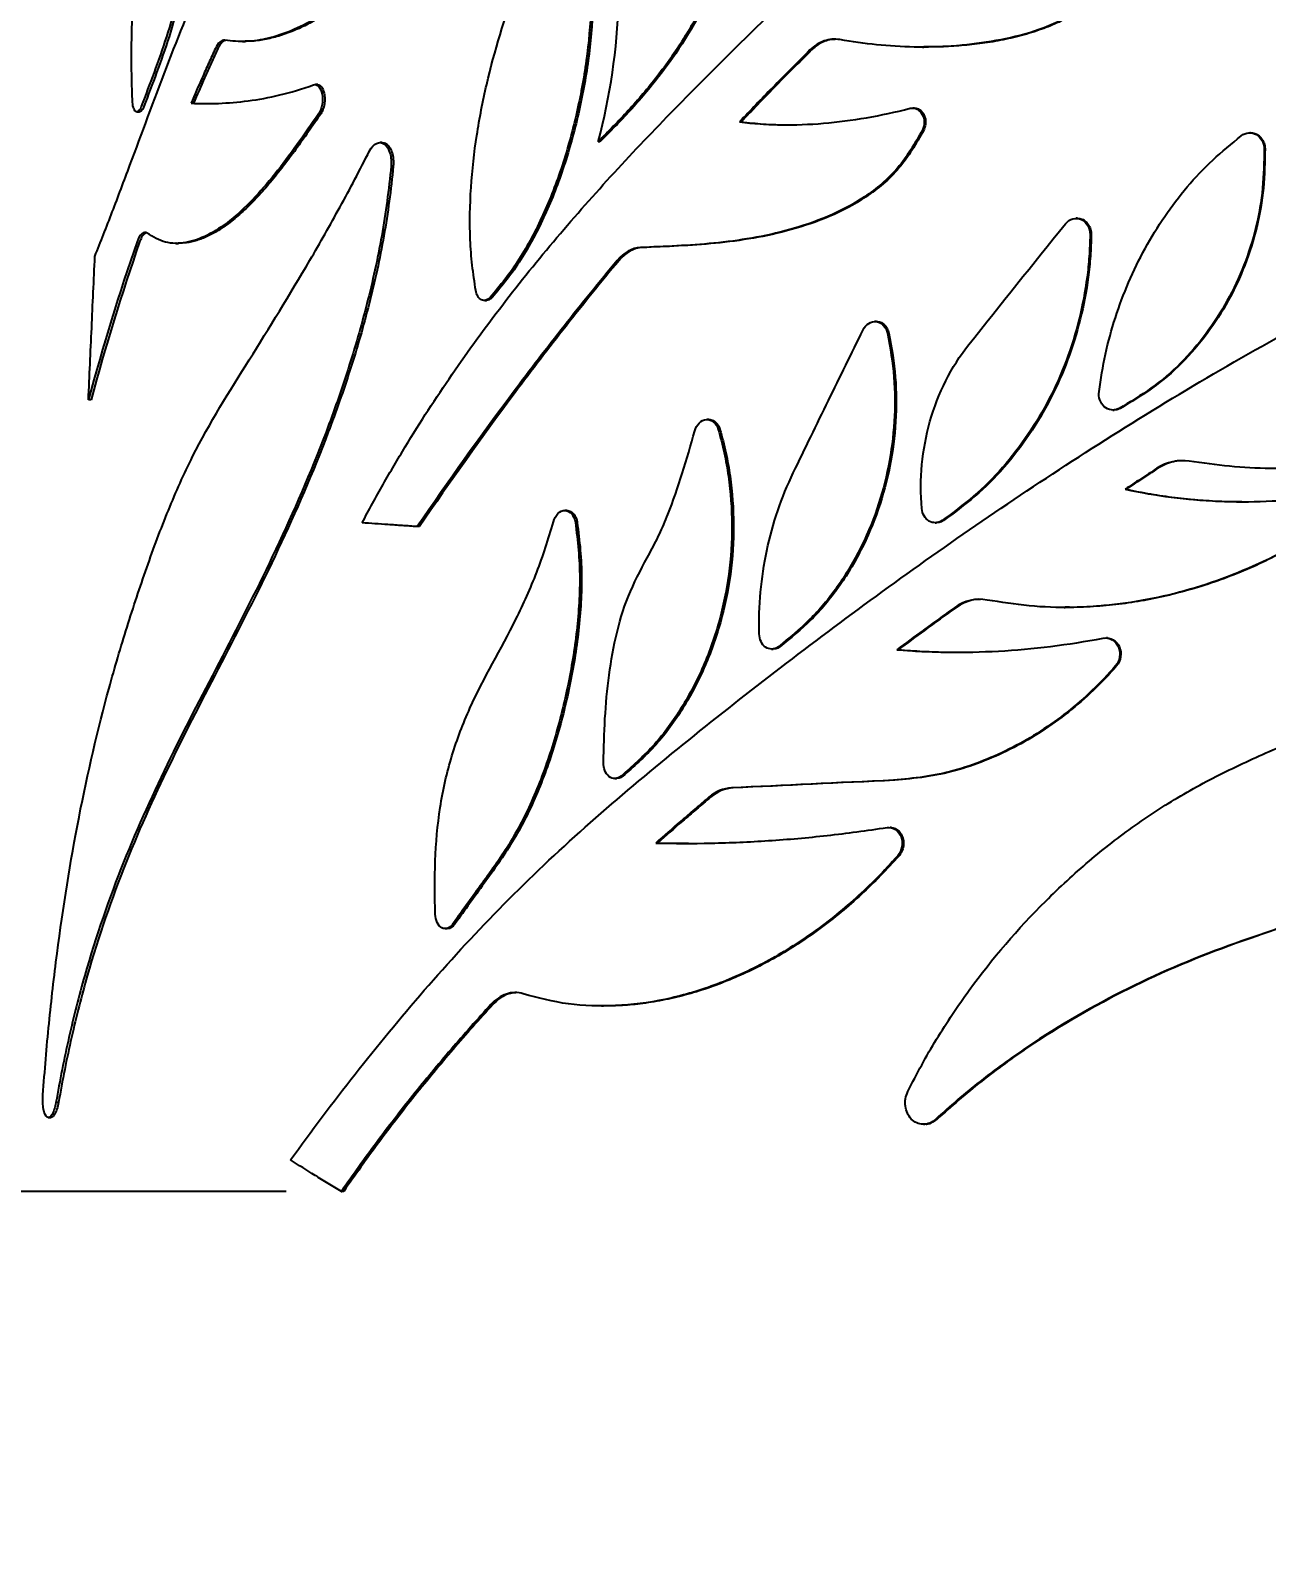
# Model space of a CAD drawing. Header units: millimetres. Extents: x 10 to 459, y 8 to 584.
# Drawn here: x 56.84 to 79.21, y 333.46 to 360.91 of the extents above; entities that cross this region are included whole.
import ezdxf

# ---------------------------------------------------------------- set-up
doc = ezdxf.new("R2010")
doc.units = ezdxf.units.MM
doc.header["$PDSIZE"] = -1
doc.layers.add('DIMENSIONS', color=2, linetype='Continuous')
doc.layers.add('OUTLINE', color=7, linetype='Continuous', lineweight=25)
doc.styles.add('SLDTEXTSTYLE0', font='TXT', dxfattribs={"width": 0.75})
doc.dimstyles.new('SLDDIMSTYLE5', dxfattribs={"dimtxt": 3.5, "dimasz": 2, "dimexe": 0, "dimexo": 0.0625, "dimgap": 0.875, "dimtad": 1, "dimrnd": 1e-09, "dimzin": 12, "dimdsep": 46, "dimtxsty": 'SLDTEXTSTYLE0', "dimsah": 1, "dimcen": 0.09, "dimadec": 0, "dimazin": 3, "dimtfac": 1, "dimtofl": 0, "dimtmove": 0, "dimatfit": 3, "dimfxl": 0, "dimfrac": 2, "dimtolj": 1, "dimtzin": 12, "dimarcsym": 0})

# ---------------------------------------------------------------- blocks, each defined once
blk = doc.blocks.new('_D_31')
at = {"layer": 'DIMENSIONS'}
for p, q in [((61.469, 339.905), (30.879, 339.905)), ((32.879, 339.905), (32.879, 311.805)), ((74.53, 311.805), (30.879, 311.805))]:
    blk.add_line(p, q, dxfattribs=at)
for points in [[(32.879, 339.905), (32.379, 337.905), (33.379, 337.905)], [(32.879, 311.805), (33.379, 313.805), (32.379, 313.805)]]:
    blk.add_solid(points, dxfattribs=at)
at = {"layer": 'DIMENSIONS', "insert": (28.367, 321.329), "char_height": 3.5, "attachment_point": 1, "rotation": 90, "style": 'SLDTEXTSTYLE0'}
blk.add_mtext('28,1', dxfattribs=at)

msp = doc.modelspace()

# ---------------------------------------------------------------- linework, layer by layer
msp.add_point((62.469, 339.905))
at = {"layer": 'OUTLINE'}
for p, q in [((60.68, 360.707), (60.727, 360.707)), ((72.98, 360.605), (73.006, 360.605)), ((62.039, 359.927), (61.997, 359.927)), ((59.791, 359.589), (59.746, 359.589)), ((59.791, 359.589), (60.052, 359.587)), ((58.765, 359.434), (58.812, 359.434)), ((62.099, 359.406), (62.057, 359.406)), ((72.834, 359.503), (72.808, 359.503)), ((69.701, 359.253), (69.672, 359.253)), ((73.006, 359.103), (72.981, 359.103)), ((78.919, 359.056), (78.903, 359.056)), ((63.203, 358.878), (63.162, 358.878)), ((67.146, 358.894), (67.113, 358.894)), ((79.18, 358.771), (79.165, 358.771)), ((63.406, 358.452), (63.367, 358.452)), ((75.785, 357.508), (75.764, 357.508)), ((76.035, 357.212), (76.015, 357.212)), ((59.475, 357.057), (59.469, 357.058)), ((59.469, 357.055), (59.517, 357.055)), ((65.054, 356.022), (65.091, 356.022)), ((65.194, 356.075), (65.158, 356.075)), ((72.149, 355.642), (72.122, 355.642)), ((72.374, 355.43), (72.348, 355.43)), ((57.937, 354.223), (57.889, 354.223)), ((69.115, 353.869), (69.084, 353.869)), ((76.427, 354.04), (76.447, 354.04)), ((76.559, 354.068), (76.54, 354.068)), ((69.315, 353.69), (69.285, 353.69)), ((76.667, 352.607), (76.648, 352.607)), ((66.543, 352.223), (66.509, 352.223)), ((63.878, 351.931), (63.84, 351.931)), ((66.734, 352.007), (66.7, 352.007)), ((73.211, 352), (73.236, 352)), ((73.359, 352.039), (73.335, 352.039)), ((75.545, 350.468), (75.565, 350.468)), ((70.252, 349.715), (70.281, 349.715)), ((70.402, 349.756), (70.374, 349.756)), ((72.543, 349.704), (72.518, 349.704)), ((76.331, 349.916), (76.312, 349.916)), ((67.413, 347.374), (67.446, 347.374)), ((67.56, 347.416), (67.528, 347.416)), ((72.481, 347.342), (72.456, 347.342)), ((72.42, 346.488), (72.394, 346.488)), ((68.189, 346.207), (68.157, 346.207)), ((68.189, 346.207), (68.746, 346.203)), ((72.557, 345.975), (72.533, 345.975)), ((64.344, 344.658), (64.382, 344.658)), ((67.175, 343.259), (67.211, 343.259)), ((57.348, 341.511), (57.301, 341.511)), ((57.163, 341.242), (57.212, 341.242)), ((72.997, 341.118), (73.021, 341.118)), ((62.509, 339.905), (62.469, 339.905))]:
    msp.add_line(p, q, dxfattribs=at)
for points, knots in [([(58.006, 356.82), (58.11, 357.082), (58.216, 357.347), (58.427, 357.899), (58.533, 358.182), (58.856, 359.044), (59.074, 359.638), (59.53, 360.825), (59.767, 361.419), (60.278, 362.573), (60.551, 363.132), (61.129, 364.229), (61.433, 364.767), (62.065, 365.841), (62.392, 366.378), (63.4, 368), (64.108, 369.094), (64.869, 370.173)], [0, 0, 0, 0, 0.0625, 0.0625, 0.125, 0.125, 0.25, 0.25, 0.375, 0.375, 0.5, 0.5, 0.625, 0.625, 0.75, 0.75, 1, 1, 1, 1]), ([(62.841, 351.999), (62.966, 352.232), (63.093, 352.466), (63.353, 352.925), (63.486, 353.151), (63.893, 353.822), (64.176, 354.259), (65.058, 355.542), (65.691, 356.362), (67.039, 357.954), (67.755, 358.726), (68.868, 359.865), (69.246, 360.243), (70.013, 360.999), (70.401, 361.377), (71.584, 362.512), (72.396, 363.269), (74.072, 364.741), (74.936, 365.458), (77.602, 367.56), (79.478, 368.899), (81.465, 370.173)], [0, 0, 0, 0, 0.03125, 0.03125, 0.0625, 0.0625, 0.125, 0.125, 0.25, 0.25, 0.375, 0.375, 0.4375, 0.4375, 0.5, 0.5, 0.625, 0.625, 0.75, 0.75, 1, 1, 1, 1]), ([(58.684, 359.643), (58.677, 359.889), (58.67, 360.136), (58.668, 360.633), (58.673, 360.882), (58.691, 361.385), (58.705, 361.637), (58.747, 362.146), (58.774, 362.403), (58.873, 363.151), (58.962, 363.628), (59.117, 364.326), (59.172, 364.555), (59.289, 365.006), (59.351, 365.226), (59.414, 365.447)], [0, 0, 0, 0, 0.125, 0.125, 0.25, 0.25, 0.375, 0.375, 0.5, 0.5, 0.75, 0.75, 0.875, 0.875, 1, 1, 1, 1]), ([(59.709, 365.4), (59.734, 365.15), (59.758, 364.901), (59.777, 364.385), (59.774, 364.12), (59.758, 363.584), (59.743, 363.317), (59.701, 362.785), (59.675, 362.52), (59.62, 362.124), (59.598, 361.992), (59.551, 361.736), (59.525, 361.612), (59.439, 361.247), (59.373, 361.016), (59.23, 360.57), (59.153, 360.356), (59, 359.939), (58.922, 359.735), (58.846, 359.531)], [0, 0, 0, 0, 0.125, 0.125, 0.25, 0.25, 0.375, 0.375, 0.5, 0.5, 0.5625, 0.5625, 0.625, 0.625, 0.75, 0.75, 0.875, 0.875, 1, 1, 1, 1]), ([(59.755, 365.4), (59.779, 365.15), (59.804, 364.901), (59.823, 364.385), (59.82, 364.12), (59.803, 363.584), (59.789, 363.317), (59.747, 362.785), (59.72, 362.52), (59.665, 362.125), (59.644, 361.993), (59.597, 361.737), (59.571, 361.612), (59.485, 361.247), (59.419, 361.016), (59.276, 360.571), (59.2, 360.356), (59.046, 359.939), (58.969, 359.735), (58.893, 359.531)], [0, 0, 0, 0, 0.125, 0.125, 0.25, 0.25, 0.375, 0.375, 0.5, 0.5, 0.5625, 0.5625, 0.625, 0.625, 0.75, 0.75, 0.875, 0.875, 1, 1, 1, 1]), ([(69.607, 364.945), (69.661, 364.355), (69.712, 363.764), (69.585, 362.863), (69.513, 362.576), (69.318, 362.023), (69.198, 361.754), (68.943, 361.236), (68.805, 360.989), (68.507, 360.515), (68.348, 360.291), (68.013, 359.861), (67.837, 359.654), (67.479, 359.263), (67.295, 359.079), (67.113, 358.894)], [0, 0, 0, 0, 0.25, 0.25, 0.375, 0.375, 0.5, 0.5, 0.625, 0.625, 0.75, 0.75, 0.875, 0.875, 1, 1, 1, 1]), ([(69.638, 364.945), (69.691, 364.355), (69.742, 363.764), (69.616, 362.864), (69.543, 362.577), (69.349, 362.024), (69.23, 361.755), (68.847, 360.978), (68.548, 360.507), (68.046, 359.861), (67.871, 359.655), (67.513, 359.263), (67.329, 359.079), (67.146, 358.894)], [0, 0, 0, 0, 0.25, 0.25, 0.375, 0.375, 0.5, 0.5, 0.75, 0.75, 0.875, 0.875, 1, 1, 1, 1]), ([(64.897, 356.2), (64.875, 356.353), (64.852, 356.505), (64.817, 356.812), (64.804, 356.966), (64.785, 357.433), (64.792, 357.747), (64.833, 358.382), (64.87, 358.698), (64.966, 359.32), (65.026, 359.626), (65.236, 360.536), (65.421, 361.132), (65.747, 361.983), (65.863, 362.261), (66.113, 362.804), (66.248, 363.068), (66.385, 363.332)], [0, 0, 0, 0, 0.0625, 0.0625, 0.125, 0.125, 0.25, 0.25, 0.375, 0.375, 0.5, 0.5, 0.75, 0.75, 0.875, 0.875, 1, 1, 1, 1]), ([(66.796, 363.264), (66.829, 363.109), (66.863, 362.953), (66.92, 362.64), (66.942, 362.482), (66.986, 362.001), (66.994, 361.675), (66.972, 361.012), (66.942, 360.684), (66.852, 360.036), (66.793, 359.716), (66.647, 359.08), (66.56, 358.764), (66.359, 358.152), (66.244, 357.857), (65.985, 357.29), (65.839, 357.014), (65.599, 356.636), (65.515, 356.517), (65.339, 356.291), (65.248, 356.183), (65.158, 356.075)], [0, 0, 0, 0, 0.0625, 0.0625, 0.125, 0.125, 0.25, 0.25, 0.375, 0.375, 0.5, 0.5, 0.625, 0.625, 0.75, 0.75, 0.875, 0.875, 0.9375, 0.9375, 1, 1, 1, 1]), ([(66.83, 363.264), (66.864, 363.109), (66.898, 362.953), (66.954, 362.64), (66.976, 362.482), (67.021, 362.001), (67.028, 361.675), (67.006, 361.013), (66.976, 360.685), (66.887, 360.037), (66.828, 359.716), (66.682, 359.081), (66.595, 358.765), (66.394, 358.153), (66.28, 357.858), (66.021, 357.29), (65.875, 357.015), (65.636, 356.637), (65.551, 356.518), (65.376, 356.291), (65.285, 356.183), (65.194, 356.075)], [0, 0, 0, 0, 0.0625, 0.0625, 0.125, 0.125, 0.25, 0.25, 0.375, 0.375, 0.5, 0.5, 0.625, 0.625, 0.75, 0.75, 0.875, 0.875, 0.9375, 0.9375, 1, 1, 1, 1]), ([(63.611, 362.986), (63.498, 362.771), (63.386, 362.556), (63.138, 362.175), (63.004, 362.006), (62.727, 361.696), (62.582, 361.557), (62.293, 361.317), (62.148, 361.215), (61.856, 361.039), (61.71, 360.964), (61.424, 360.845), (61.284, 360.8), (61.01, 360.734), (60.875, 360.714), (60.612, 360.703), (60.483, 360.716), (60.358, 360.73)], [0, 0, 0, 0, 0.125, 0.125, 0.25, 0.25, 0.375, 0.375, 0.5, 0.5, 0.625, 0.625, 0.75, 0.75, 0.875, 0.875, 1, 1, 1, 1]), ([(63.651, 362.986), (63.599, 362.889), (63.494, 362.694), (63.326, 362.419), (63.151, 362.159), (62.968, 361.921), (62.766, 361.696), (62.546, 361.489), (62.31, 361.3), (62.073, 361.14), (61.824, 360.999), (61.566, 360.882), (61.299, 360.79), (61.039, 360.734), (60.848, 360.708), (60.747, 360.711), (60.727, 360.712)], [0, 0, 0, 0, 0.064246, 0.128759, 0.193256, 0.257564, 0.321639, 0.397542, 0.47366, 0.549844, 0.625835, 0.713647, 0.801749, 0.889966, 0.9781, 1, 1, 1, 1]), ([(76.699, 362.191), (76.55, 361.977), (76.402, 361.763), (76.128, 361.495), (76.028, 361.414), (75.82, 361.268), (75.713, 361.204), (75.385, 361.028), (75.154, 360.937), (74.689, 360.796), (74.456, 360.746), (73.757, 360.629), (73.29, 360.598), (72.602, 360.611), (72.376, 360.624), (71.928, 360.671), (71.707, 360.705), (71.487, 360.74)], [0, 0, 0, 0, 0.125, 0.125, 0.1875, 0.1875, 0.25, 0.25, 0.375, 0.375, 0.5, 0.5, 0.75, 0.75, 0.875, 0.875, 1, 1, 1, 1]), ([(76.718, 362.191), (76.666, 362.117), (76.563, 361.97), (76.398, 361.759), (76.218, 361.562), (75.996, 361.369), (75.726, 361.194), (75.416, 361.036), (75.08, 360.905), (74.723, 360.799), (74.347, 360.716), (73.97, 360.659), (73.595, 360.624), (73.273, 360.605), (73.078, 360.608), (73.006, 360.609)], [0, 0, 0, 0, 0.059668, 0.119529, 0.179105, 0.238381, 0.319202, 0.400336, 0.481329, 0.573965, 0.666829, 0.759903, 0.853014, 0.945858, 1, 1, 1, 1]), ([(60.358, 360.73), (60.328, 360.734), (60.296, 360.723), (60.238, 360.672), (60.211, 360.632), (60.188, 360.583)], [0, 0, 0, 0, 0.5, 0.5, 1, 1, 1, 1]), ([(60.374, 360.726), (60.368, 360.726), (60.34, 360.725), (60.3, 360.69), (60.26, 360.637), (60.242, 360.601), (60.233, 360.583)], [0, 0, 0, 0, 0.122532, 0.54638, 0.769994, 1, 1, 1, 1]), ([(71.487, 360.74), (71.392, 360.757), (71.294, 360.748), (71.109, 360.684), (71.021, 360.628), (70.945, 360.553)], [0, 0, 0, 0, 0.5, 0.5, 1, 1, 1, 1]), ([(71.399, 360.744), (71.384, 360.745), (71.332, 360.748), (71.242, 360.723), (71.141, 360.681), (71.05, 360.623), (70.999, 360.577), (70.974, 360.553)], [0, 0, 0, 0, 0.099458, 0.341097, 0.589715, 0.793001, 1, 1, 1, 1]), ([(60.188, 360.583), (60.147, 360.494), (60.107, 360.406), (60.067, 360.317), (60.027, 360.229), (59.987, 360.14), (59.948, 360.051), (59.879, 359.897), (59.812, 359.743), (59.746, 359.589)], [0, 0, 0, 0, 0.000354544, 0.000354544, 0.000354544, 0.000709089, 0.000709089, 0.000709089, 0.001322163, 0.001322163, 0.001322163, 0.001322163]), ([(60.233, 360.583), (60.192, 360.494), (60.152, 360.406), (60.112, 360.317), (60.072, 360.228), (60.032, 360.14), (59.992, 360.051), (59.924, 359.897), (59.857, 359.743), (59.791, 359.589)], [0, 0, 0, 0, 0.000354544, 0.000354544, 0.000354544, 0.000709089, 0.000709089, 0.000709089, 0.001321281, 0.001321281, 0.001321281, 0.001321281]), ([(70.945, 360.553), (70.831, 360.44), (70.717, 360.327), (70.603, 360.213), (70.49, 360.099), (70.377, 359.985), (70.265, 359.87), (70.065, 359.666), (69.867, 359.46), (69.672, 359.253)], [0, 0, 0, 0, 0.000525256, 0.000525256, 0.000525256, 0.001050513, 0.001050513, 0.001050513, 0.001987906, 0.001987906, 0.001987906, 0.001987906]), ([(70.974, 360.553), (70.859, 360.44), (70.745, 360.327), (70.631, 360.213), (70.518, 360.099), (70.405, 359.984), (70.293, 359.87), (70.094, 359.665), (69.896, 359.46), (69.701, 359.253)], [0, 0, 0, 0, 0.000525256, 0.000525256, 0.000525256, 0.001050513, 0.001050513, 0.001050513, 0.001986157, 0.001986157, 0.001986157, 0.001986157]), ([(59.746, 359.589), (60.067, 359.576), (60.412, 359.584), (61.152, 359.683), (61.546, 359.773), (61.959, 359.922)], [0, 0, 0, 0, 0.5, 0.5, 1, 1, 1, 1]), ([(61.959, 359.922), (61.994, 359.934), (62.029, 359.923), (62.086, 359.861), (62.107, 359.81), (62.128, 359.694), (62.128, 359.629), (62.106, 359.505), (62.085, 359.449), (62.057, 359.406)], [0, 0, 0, 0, 0.25, 0.25, 0.5, 0.5, 0.75, 0.75, 1, 1, 1, 1]), ([(62.038, 359.924), (62.042, 359.925), (62.062, 359.927), (62.095, 359.901), (62.133, 359.849), (62.159, 359.771), (62.17, 359.675), (62.163, 359.571), (62.138, 359.475), (62.111, 359.428), (62.099, 359.406)], [0, 0, 0, 0, 0.0279059, 0.1567091, 0.2844447, 0.4215156, 0.5649981, 0.7174407, 0.8719407, 1, 1, 1, 1]), ([(58.846, 359.531), (58.832, 359.493), (58.815, 359.464), (58.779, 359.432), (58.76, 359.429), (58.727, 359.453), (58.713, 359.479), (58.692, 359.55), (58.686, 359.595), (58.684, 359.643)], [0, 0, 0, 0, 0.25, 0.25, 0.5, 0.5, 0.75, 0.75, 1, 1, 1, 1]), ([(61.546, 340.474), (62.298, 341.513), (63.1, 342.545), (64.401, 344.041), (64.851, 344.532), (65.789, 345.49), (66.279, 345.956), (67.29, 346.861), (67.812, 347.303), (68.883, 348.18), (69.431, 348.616), (70.551, 349.487), (71.124, 349.922), (72.291, 350.784), (72.885, 351.211), (74.701, 352.479), (75.958, 353.308), (77.915, 354.503), (78.578, 354.892), (79.931, 355.645), (80.621, 356.008), (81.681, 356.508), (82.038, 356.667), (82.763, 356.968), (83.131, 357.11), (83.865, 357.399), (84.233, 357.547), (84.774, 357.79), (84.952, 357.877), (85.297, 358.07), (85.464, 358.177), (85.788, 358.413), (85.942, 358.542), (86.242, 358.808), (86.387, 358.946), (86.687, 359.213), (86.841, 359.338), (87.183, 359.542), (87.373, 359.622), (87.762, 359.727), (87.963, 359.754), (88.37, 359.754), (88.57, 359.724), (88.965, 359.641), (89.162, 359.593), (89.561, 359.531), (89.761, 359.511), (89.962, 359.491)], [0, 0, 0, 0, 0.125, 0.125, 0.1875, 0.1875, 0.25, 0.25, 0.3125, 0.3125, 0.375, 0.375, 0.4375, 0.4375, 0.5, 0.5, 0.625, 0.625, 0.6875, 0.6875, 0.75, 0.75, 0.78125, 0.78125, 0.8125, 0.8125, 0.84375, 0.84375, 0.859375, 0.859375, 0.875, 0.875, 0.890625, 0.890625, 0.90625, 0.90625, 0.921875, 0.921875, 0.9375, 0.9375, 0.953125, 0.953125, 0.96875, 0.96875, 0.984375, 0.984375, 1, 1, 1, 1]), ([(58.893, 359.531), (58.883, 359.509), (58.864, 359.466), (58.835, 359.435), (58.818, 359.437), (58.812, 359.438)], [0, 0, 0, 0, 0.401005, 0.802772, 1, 1, 1, 1]), ([(62.057, 359.406), (61.924, 359.213), (61.793, 359.021), (61.529, 358.653), (61.396, 358.476), (61.127, 358.142), (60.992, 357.984), (60.721, 357.701), (60.586, 357.575), (60.314, 357.361), (60.177, 357.271), (59.909, 357.138), (59.779, 357.094), (59.525, 357.049), (59.4, 357.048), (59.167, 357.107), (59.058, 357.172), (58.952, 357.238)], [0, 0, 0, 0, 0.125, 0.125, 0.25, 0.25, 0.375, 0.375, 0.5, 0.5, 0.625, 0.625, 0.75, 0.75, 0.875, 0.875, 1, 1, 1, 1]), ([(62.099, 359.406), (62.023, 359.296), (61.871, 359.076), (61.644, 358.756), (61.416, 358.449), (61.185, 358.159), (60.951, 357.893), (60.714, 357.654), (60.476, 357.449), (60.252, 357.291), (60.043, 357.178), (59.85, 357.104), (59.673, 357.061), (59.565, 357.059), (59.517, 357.058)], [0, 0, 0, 0, 0.088678, 0.17741, 0.266075, 0.35466, 0.444241, 0.534067, 0.623787, 0.713226, 0.78868, 0.864363, 0.940026, 1, 1, 1, 1]), ([(69.672, 359.253), (70.163, 359.19), (70.672, 359.184), (71.706, 359.271), (72.229, 359.363), (72.756, 359.498)], [0, 0, 0, 0, 0.5, 0.5, 1, 1, 1, 1]), ([(72.756, 359.498), (72.799, 359.509), (72.844, 359.504), (72.922, 359.464), (72.956, 359.43), (73.023, 359.306), (73.024, 359.193), (72.981, 359.103)], [0, 0, 0, 0, 0.25, 0.25, 0.5, 0.5, 1, 1, 1, 1]), ([(72.834, 359.501), (72.84, 359.501), (72.87, 359.504), (72.921, 359.481), (72.978, 359.433), (73.02, 359.363), (73.04, 359.276), (73.037, 359.185), (73.016, 359.13), (73.006, 359.103)], [0, 0, 0, 0, 0.039429, 0.191159, 0.34344, 0.50106, 0.667865, 0.84342, 1, 1, 1, 1]), ([(72.981, 359.103), (72.843, 358.863), (72.704, 358.623), (72.443, 358.315), (72.347, 358.221), (72.145, 358.048), (72.041, 357.97), (71.721, 357.755), (71.495, 357.638), (71.038, 357.445), (70.809, 357.368), (70.12, 357.176), (69.66, 357.103), (68.755, 357.014), (68.312, 356.997), (67.878, 356.979)], [0, 0, 0, 0, 0.125, 0.125, 0.1875, 0.1875, 0.25, 0.25, 0.375, 0.375, 0.5, 0.5, 0.75, 0.75, 1, 1, 1, 1]), ([(73.006, 359.103), (72.868, 358.863), (72.73, 358.623), (72.469, 358.316), (72.373, 358.221), (72.172, 358.048), (72.068, 357.971), (71.748, 357.756), (71.523, 357.638), (71.067, 357.445), (70.837, 357.368), (70.15, 357.176), (69.69, 357.103), (68.786, 357.014), (68.344, 356.997), (67.911, 356.979)], [0, 0, 0, 0, 0.125, 0.125, 0.1875, 0.1875, 0.25, 0.25, 0.375, 0.375, 0.5, 0.5, 0.75, 0.75, 1, 1, 1, 1]), ([(69.701, 359.253), (69.835, 359.239), (70.101, 359.21), (70.39, 359.197), (70.546, 359.2), (70.564, 359.201)], [0, 0, 0, 0, 0.469201, 0.939647, 1, 1, 1, 1]), ([(78.749, 359.003), (78.79, 359.033), (78.837, 359.052), (78.933, 359.059), (78.983, 359.047), (79.109, 358.973), (79.161, 358.874), (79.165, 358.771)], [0, 0, 0, 0, 0.25, 0.25, 0.5, 0.5, 1, 1, 1, 1]), ([(78.919, 359.054), (78.924, 359.054), (78.957, 359.059), (79.018, 359.038), (79.091, 358.991), (79.147, 358.917), (79.175, 358.84), (79.179, 358.789), (79.18, 358.771)], [0, 0, 0, 0, 0.034628, 0.238646, 0.441229, 0.65262, 0.87701, 1, 1, 1, 1]), ([(62.976, 358.729), (63.009, 358.795), (63.054, 358.842), (63.151, 358.887), (63.202, 358.882), (63.29, 358.816), (63.325, 358.758), (63.367, 358.616), (63.374, 358.534), (63.367, 358.452)], [0, 0, 0, 0, 0.25, 0.25, 0.5, 0.5, 0.75, 0.75, 1, 1, 1, 1]), ([(63.203, 358.874), (63.21, 358.875), (63.242, 358.881), (63.295, 358.847), (63.353, 358.779), (63.393, 358.676), (63.412, 358.561), (63.408, 358.484), (63.406, 358.452)], [0, 0, 0, 0, 0.058233, 0.250693, 0.435073, 0.634548, 0.846381, 1, 1, 1, 1]), ([(76.176, 354.374), (76.21, 354.602), (76.245, 354.829), (76.342, 355.275), (76.402, 355.494), (76.542, 355.925), (76.622, 356.138), (76.801, 356.556), (76.901, 356.764), (77.23, 357.363), (77.483, 357.735), (77.915, 358.246), (78.07, 358.408), (78.401, 358.713), (78.575, 358.858), (78.749, 359.003)], [0, 0, 0, 0, 0.125, 0.125, 0.25, 0.25, 0.375, 0.375, 0.5, 0.5, 0.75, 0.75, 0.875, 0.875, 1, 1, 1, 1]), ([(79.165, 358.771), (79.16, 358.532), (79.156, 358.292), (79.113, 357.817), (79.072, 357.582), (78.958, 357.117), (78.884, 356.885), (78.711, 356.44), (78.611, 356.225), (78.383, 355.812), (78.255, 355.613), (77.97, 355.233), (77.815, 355.051), (77.486, 354.72), (77.309, 354.571), (76.934, 354.306), (76.736, 354.187), (76.54, 354.068)], [0, 0, 0, 0, 0.125, 0.125, 0.25, 0.25, 0.375, 0.375, 0.5, 0.5, 0.625, 0.625, 0.75, 0.75, 0.875, 0.875, 1, 1, 1, 1]), ([(79.18, 358.771), (79.176, 358.532), (79.171, 358.292), (79.128, 357.818), (79.088, 357.583), (78.974, 357.118), (78.9, 356.886), (78.727, 356.44), (78.628, 356.225), (78.4, 355.812), (78.272, 355.614), (77.988, 355.234), (77.833, 355.052), (77.504, 354.721), (77.328, 354.572), (76.953, 354.306), (76.755, 354.187), (76.559, 354.068)], [0, 0, 0, 0, 0.125, 0.125, 0.25, 0.25, 0.375, 0.375, 0.5, 0.5, 0.625, 0.625, 0.75, 0.75, 0.875, 0.875, 1, 1, 1, 1]), ([(57.067, 341.65), (57.083, 341.867), (57.099, 342.083), (57.135, 342.514), (57.155, 342.728), (57.219, 343.367), (57.268, 343.789), (57.43, 345.044), (57.562, 345.866), (57.876, 347.482), (58.057, 348.258), (58.365, 349.382), (58.474, 349.75), (58.702, 350.476), (58.821, 350.834), (59.069, 351.539), (59.198, 351.886), (59.473, 352.559), (59.619, 352.886), (60.086, 353.818), (60.439, 354.374), (61.161, 355.526), (61.529, 356.123), (62.08, 357.064), (62.262, 357.386), (62.533, 357.88), (62.623, 358.046), (62.8, 358.385), (62.888, 358.557), (62.976, 358.729)], [0, 0, 0, 0, 0.03125, 0.03125, 0.0625, 0.0625, 0.125, 0.125, 0.25, 0.25, 0.375, 0.375, 0.4375, 0.4375, 0.5, 0.5, 0.5625, 0.5625, 0.625, 0.625, 0.75, 0.75, 0.875, 0.875, 0.9375, 0.9375, 0.96875, 0.96875, 1, 1, 1, 1]), ([(63.367, 358.452), (63.344, 358.24), (63.321, 358.028), (63.266, 357.606), (63.233, 357.397), (63.121, 356.773), (63.031, 356.363), (62.826, 355.559), (62.711, 355.163), (62.462, 354.39), (62.329, 354.012), (61.907, 352.903), (61.6, 352.199), (60.965, 350.852), (60.637, 350.211), (59.99, 348.965), (59.672, 348.358), (59.07, 347.131), (58.786, 346.509), (58.265, 345.209), (58.028, 344.53), (57.719, 343.446), (57.624, 343.072), (57.493, 342.499), (57.451, 342.305), (57.374, 341.911), (57.337, 341.711), (57.301, 341.511)], [0, 0, 0, 0, 0.03125, 0.03125, 0.0625, 0.0625, 0.125, 0.125, 0.1875, 0.1875, 0.25, 0.25, 0.375, 0.375, 0.5, 0.5, 0.625, 0.625, 0.75, 0.75, 0.875, 0.875, 0.9375, 0.9375, 0.96875, 0.96875, 1, 1, 1, 1]), ([(63.406, 358.452), (63.383, 358.24), (63.36, 358.028), (63.305, 357.607), (63.272, 357.397), (63.161, 356.773), (63.071, 356.363), (62.866, 355.56), (62.752, 355.164), (62.503, 354.391), (62.37, 354.013), (61.949, 352.904), (61.642, 352.2), (61.008, 350.854), (60.68, 350.212), (60.035, 348.965), (59.717, 348.358), (59.116, 347.131), (58.831, 346.509), (58.311, 345.209), (58.075, 344.53), (57.766, 343.445), (57.671, 343.072), (57.54, 342.499), (57.498, 342.305), (57.421, 341.911), (57.384, 341.711), (57.348, 341.511)], [0, 0, 0, 0, 0.03125, 0.03125, 0.0625, 0.0625, 0.125, 0.125, 0.1875, 0.1875, 0.25, 0.25, 0.375, 0.375, 0.5, 0.5, 0.625, 0.625, 0.75, 0.75, 0.875, 0.875, 0.9375, 0.9375, 0.96875, 0.96875, 1, 1, 1, 1]), ([(75.57, 357.41), (75.606, 357.454), (75.653, 357.486), (75.755, 357.514), (75.811, 357.509), (75.907, 357.464), (75.948, 357.424), (76.001, 357.327), (76.015, 357.27), (76.015, 357.212)], [0, 0, 0, 0, 0.25, 0.25, 0.5, 0.5, 0.75, 0.75, 1, 1, 1, 1]), ([(75.785, 357.504), (75.799, 357.505), (75.841, 357.507), (75.907, 357.476), (75.972, 357.419), (76.018, 357.337), (76.034, 357.264), (76.035, 357.221), (76.035, 357.212)], [0, 0, 0, 0, 0.1064197, 0.3035027, 0.5046078, 0.7143095, 0.9393606, 1, 1, 1, 1]), ([(58.952, 357.238), (58.921, 357.26), (58.887, 357.258), (58.823, 357.202), (58.793, 357.149), (58.769, 357.081)], [0, 0, 0, 0, 0.5, 0.5, 1, 1, 1, 1]), ([(58.931, 357.243), (58.917, 357.237), (58.885, 357.222), (58.846, 357.158), (58.824, 357.102), (58.816, 357.081)], [0, 0, 0, 0, 0.318354, 0.74775, 1, 1, 1, 1]), ([(76.015, 357.212), (76.011, 357.082), (76.007, 356.953), (75.989, 356.696), (75.976, 356.568), (75.926, 356.186), (75.878, 355.934), (75.754, 355.434), (75.677, 355.185), (75.496, 354.703), (75.393, 354.471), (75.16, 354.021), (75.031, 353.804), (74.747, 353.387), (74.592, 353.185), (74.266, 352.811), (74.092, 352.638), (73.722, 352.325), (73.528, 352.182), (73.335, 352.039)], [0, 0, 0, 0, 0.0625, 0.0625, 0.125, 0.125, 0.25, 0.25, 0.375, 0.375, 0.5, 0.5, 0.625, 0.625, 0.75, 0.75, 0.875, 0.875, 1, 1, 1, 1]), ([(76.035, 357.212), (76.032, 357.083), (76.028, 356.953), (76.01, 356.696), (75.997, 356.568), (75.947, 356.186), (75.899, 355.934), (75.775, 355.435), (75.698, 355.186), (75.517, 354.704), (75.414, 354.472), (75.182, 354.022), (75.053, 353.805), (74.77, 353.388), (74.615, 353.185), (74.289, 352.811), (74.115, 352.639), (73.746, 352.325), (73.552, 352.182), (73.359, 352.039)], [0, 0, 0, 0, 0.0625, 0.0625, 0.125, 0.125, 0.25, 0.25, 0.375, 0.375, 0.5, 0.5, 0.625, 0.625, 0.75, 0.75, 0.875, 0.875, 1, 1, 1, 1]), ([(57.889, 354.223), (57.909, 354.656), (57.928, 355.089), (57.948, 355.521), (57.957, 355.738), (57.967, 355.954), (57.977, 356.171), (57.987, 356.387), (57.996, 356.603), (58.006, 356.82)], [0, 0, 0, 0, 0.001303379, 0.001303379, 0.001303379, 0.001955068, 0.001955068, 0.001955068, 0.002606758, 0.002606758, 0.002606758, 0.002606758]), ([(67.457, 356.747), (67.131, 356.353), (66.811, 355.958), (66.184, 355.161), (65.877, 354.761), (64.974, 353.554), (64.396, 352.743), (63.84, 351.931)], [0, 0, 0, 0, 0.25, 0.25, 0.5, 0.5, 1, 1, 1, 1]), ([(67.491, 356.747), (67.165, 356.353), (66.845, 355.958), (66.219, 355.161), (65.912, 354.761), (65.01, 353.554), (64.434, 352.743), (63.878, 351.931)], [0, 0, 0, 0, 0.25, 0.25, 0.5, 0.5, 1, 1, 1, 1]), ([(65.158, 356.075), (65.111, 356.025), (65.051, 356.009), (64.949, 356.059), (64.912, 356.124), (64.897, 356.2)], [0, 0, 0, 0, 0.5, 0.5, 1, 1, 1, 1]), ([(65.194, 356.075), (65.177, 356.059), (65.145, 356.03), (65.108, 356.025), (65.091, 356.023)], [0, 0, 0, 0, 0.530935, 1, 1, 1, 1]), ([(70.644, 352.905), (70.75, 353.123), (70.855, 353.34), (70.961, 353.557), (71.067, 353.775), (71.173, 353.993), (71.279, 354.21), (71.487, 354.636), (71.696, 355.063), (71.906, 355.489)], [0, 0, 0, 0, 0.000742505, 0.000742505, 0.000742505, 0.00148501, 0.00148501, 0.00148501, 0.002940058, 0.002940058, 0.002940058, 0.002940058]), ([(71.906, 355.489), (71.931, 355.539), (71.967, 355.581), (72.052, 355.635), (72.103, 355.646), (72.197, 355.633), (72.243, 355.608), (72.312, 355.533), (72.336, 355.484), (72.348, 355.43)], [0, 0, 0, 0, 0.25, 0.25, 0.5, 0.5, 0.75, 0.75, 1, 1, 1, 1]), ([(72.148, 355.641), (72.173, 355.639), (72.223, 355.634), (72.29, 355.59), (72.346, 355.521), (72.364, 355.461), (72.374, 355.43)], [0, 0, 0, 0, 0.230899, 0.475533, 0.72711, 1, 1, 1, 1]), ([(72.348, 355.43), (72.398, 355.167), (72.444, 354.903), (72.485, 354.37), (72.486, 354.102), (72.453, 353.561), (72.418, 353.287), (72.313, 352.758), (72.243, 352.499), (72.069, 351.993), (71.963, 351.744), (71.719, 351.27), (71.584, 351.045), (71.285, 350.623), (71.12, 350.425), (70.758, 350.07), (70.565, 349.913), (70.374, 349.756)], [0, 0, 0, 0, 0.125, 0.125, 0.25, 0.25, 0.375, 0.375, 0.5, 0.5, 0.625, 0.625, 0.75, 0.75, 0.875, 0.875, 1, 1, 1, 1]), ([(72.374, 355.43), (72.423, 355.167), (72.469, 354.903), (72.511, 354.371), (72.511, 354.102), (72.478, 353.561), (72.443, 353.288), (72.339, 352.759), (72.269, 352.5), (72.095, 351.994), (71.989, 351.745), (71.746, 351.271), (71.611, 351.046), (71.313, 350.624), (71.148, 350.426), (70.786, 350.07), (70.593, 349.913), (70.402, 349.756)], [0, 0, 0, 0, 0.125, 0.125, 0.25, 0.25, 0.375, 0.375, 0.5, 0.5, 0.625, 0.625, 0.75, 0.75, 0.875, 0.875, 1, 1, 1, 1]), ([(72.97, 352.256), (72.922, 352.785), (72.974, 353.326), (73.189, 354.085), (73.285, 354.335), (73.52, 354.802), (73.658, 355.02), (73.819, 355.223)], [0, 0, 0, 0, 0.5, 0.5, 0.75, 0.75, 1, 1, 1, 1]), ([(76.54, 354.068), (76.496, 354.045), (76.447, 354.036), (76.353, 354.047), (76.308, 354.068), (76.199, 354.163), (76.163, 354.271), (76.176, 354.374)], [0, 0, 0, 0, 0.25, 0.25, 0.5, 0.5, 1, 1, 1, 1]), ([(68.861, 353.661), (68.877, 353.717), (68.905, 353.767), (68.979, 353.842), (69.025, 353.865), (69.118, 353.872), (69.165, 353.855), (69.24, 353.791), (69.269, 353.744), (69.285, 353.69)], [0, 0, 0, 0, 0.25, 0.25, 0.5, 0.5, 0.75, 0.75, 1, 1, 1, 1]), ([(69.115, 353.865), (69.124, 353.866), (69.157, 353.87), (69.211, 353.844), (69.27, 353.79), (69.301, 353.733), (69.313, 353.697), (69.315, 353.69)], [0, 0, 0, 0, 0.099283, 0.370571, 0.643927, 0.93224, 1, 1, 1, 1]), ([(76.559, 354.068), (76.532, 354.055), (76.495, 354.038), (76.457, 354.042), (76.447, 354.043)], [0, 0, 0, 0, 0.749061, 1, 1, 1, 1]), ([(83.713, 353.912), (83.475, 353.811), (83.237, 353.711), (82.754, 353.536), (82.51, 353.458), (81.771, 353.249), (81.271, 353.144), (80.27, 353.009), (79.768, 352.978), (79.027, 352.986), (78.782, 352.999), (78.294, 353.046), (78.051, 353.08), (77.809, 353.113)], [0, 0, 0, 0, 0.125, 0.125, 0.25, 0.25, 0.5, 0.5, 0.75, 0.75, 0.875, 0.875, 1, 1, 1, 1]), ([(67.207, 347.663), (67.214, 347.927), (67.221, 348.191), (67.252, 348.719), (67.276, 348.982), (67.346, 349.508), (67.392, 349.769), (67.516, 350.276), (67.596, 350.522), (67.8, 350.997), (67.923, 351.223), (68.106, 351.562), (68.165, 351.676), (68.275, 351.91), (68.326, 352.029), (68.568, 352.634), (68.715, 353.147), (68.861, 353.661)], [0, 0, 0, 0, 0.125, 0.125, 0.25, 0.25, 0.375, 0.375, 0.5, 0.5, 0.625, 0.625, 0.6875, 0.6875, 0.75, 0.75, 1, 1, 1, 1]), ([(69.285, 353.69), (69.325, 353.551), (69.362, 353.411), (69.424, 353.128), (69.449, 352.985), (69.511, 352.552), (69.532, 352.258), (69.535, 351.36), (69.455, 350.77), (69.214, 349.909), (69.113, 349.632), (68.879, 349.103), (68.744, 348.851), (68.441, 348.37), (68.276, 348.149), (67.916, 347.759), (67.721, 347.587), (67.528, 347.416)], [0, 0, 0, 0, 0.0625, 0.0625, 0.125, 0.125, 0.25, 0.25, 0.5, 0.5, 0.625, 0.625, 0.75, 0.75, 0.875, 0.875, 1, 1, 1, 1]), ([(69.315, 353.69), (69.355, 353.551), (69.392, 353.411), (69.454, 353.128), (69.479, 352.986), (69.541, 352.553), (69.562, 352.259), (69.565, 351.36), (69.485, 350.771), (69.244, 349.91), (69.144, 349.633), (68.91, 349.104), (68.776, 348.852), (68.473, 348.371), (68.308, 348.15), (67.948, 347.759), (67.753, 347.587), (67.56, 347.416)], [0, 0, 0, 0, 0.0625, 0.0625, 0.125, 0.125, 0.25, 0.25, 0.5, 0.5, 0.625, 0.625, 0.75, 0.75, 0.875, 0.875, 1, 1, 1, 1]), ([(77.688, 353.121), (77.68, 353.122), (77.624, 353.126), (77.52, 353.106), (77.377, 353.064), (77.288, 353.012), (77.241, 352.986)], [0, 0, 0, 0, 0.055656, 0.357186, 0.667409, 1, 1, 1, 1]), ([(70.027, 349.991), (70.015, 350.495), (70.061, 351.001), (70.27, 351.99), (70.429, 352.46), (70.644, 352.905)], [0, 0, 0, 0, 0.5, 0.5, 1, 1, 1, 1]), ([(77.223, 352.986), (77.173, 352.953), (77.123, 352.92), (77.074, 352.888), (77.024, 352.855), (76.974, 352.822), (76.924, 352.79), (76.832, 352.729), (76.74, 352.668), (76.648, 352.607)], [0, 0, 0, 0, 0.0001862005, 0.0001862005, 0.0001862005, 0.000372401, 0.000372401, 0.000372401, 0.0007177803, 0.0007177803, 0.0007177803, 0.0007177803]), ([(77.241, 352.986), (77.191, 352.953), (77.142, 352.92), (77.092, 352.888), (77.042, 352.855), (76.992, 352.822), (76.942, 352.789), (76.85, 352.729), (76.758, 352.668), (76.667, 352.607)], [0, 0, 0, 0, 0.0001862005, 0.0001862005, 0.0001862005, 0.000372401, 0.000372401, 0.000372401, 0.0007169933, 0.0007169933, 0.0007169933, 0.0007169933]), ([(76.648, 352.607), (77.198, 352.488), (77.763, 352.416), (78.912, 352.366), (79.492, 352.389), (80.075, 352.459)], [0, 0, 0, 0, 0.5, 0.5, 1, 1, 1, 1]), ([(76.667, 352.607), (76.813, 352.577), (77.105, 352.518), (77.55, 352.454), (78.001, 352.409), (78.419, 352.385), (78.688, 352.383), (78.804, 352.382)], [0, 0, 0, 0, 0.209882, 0.420185, 0.630068, 0.840374, 1, 1, 1, 1]), ([(66.302, 352.015), (66.318, 352.075), (66.346, 352.127), (66.421, 352.203), (66.467, 352.224), (66.557, 352.222), (66.6, 352.199), (66.667, 352.121), (66.69, 352.067), (66.7, 352.007)], [0, 0, 0, 0, 0.25, 0.25, 0.5, 0.5, 0.75, 0.75, 1, 1, 1, 1]), ([(66.543, 352.219), (66.551, 352.22), (66.581, 352.224), (66.632, 352.198), (66.685, 352.144), (66.719, 352.076), (66.73, 352.026), (66.734, 352.007)], [0, 0, 0, 0, 0.08886, 0.332563, 0.577494, 0.834552, 1, 1, 1, 1]), ([(73.335, 352.039), (73.261, 351.991), (73.17, 351.988), (73.026, 352.076), (72.979, 352.162), (72.97, 352.256)], [0, 0, 0, 0, 0.5, 0.5, 1, 1, 1, 1]), ([(63.84, 351.931), (63.75, 351.937), (63.661, 351.943), (63.572, 351.949), (63.484, 351.955), (63.396, 351.961), (63.309, 351.966), (63.151, 351.977), (62.995, 351.988), (62.841, 351.999)], [0, 0, 0, 0, 0.000420436, 0.000420436, 0.000420436, 0.000840871, 0.000840871, 0.000840871, 0.001605803, 0.001605803, 0.001605803, 0.001605803]), ([(64.164, 344.919), (64.157, 345.241), (64.152, 345.563), (64.178, 346.206), (64.206, 346.527), (64.28, 347.008), (64.31, 347.169), (64.381, 347.481), (64.422, 347.634), (64.559, 348.082), (64.669, 348.368), (65.042, 349.2), (65.356, 349.71), (65.761, 350.531), (65.888, 350.812), (66.059, 351.25), (66.111, 351.4), (66.209, 351.705), (66.255, 351.86), (66.302, 352.015)], [0, 0, 0, 0, 0.125, 0.125, 0.25, 0.25, 0.3125, 0.3125, 0.375, 0.375, 0.5, 0.5, 0.75, 0.75, 0.875, 0.875, 0.9375, 0.9375, 1, 1, 1, 1]), ([(66.7, 352.007), (66.721, 351.84), (66.741, 351.674), (66.771, 351.339), (66.779, 351.171), (66.78, 350.666), (66.757, 350.326), (66.677, 349.644), (66.619, 349.31), (66.477, 348.651), (66.394, 348.327), (66.248, 347.848), (66.196, 347.69), (66.082, 347.378), (66.021, 347.222), (65.828, 346.772), (65.684, 346.489), (65.364, 345.963), (65.189, 345.718), (64.836, 345.236), (64.663, 344.994), (64.491, 344.751)], [0, 0, 0, 0, 0.0625, 0.0625, 0.125, 0.125, 0.25, 0.25, 0.375, 0.375, 0.5, 0.5, 0.5625, 0.5625, 0.625, 0.625, 0.75, 0.75, 0.875, 0.875, 1, 1, 1, 1]), ([(66.734, 352.007), (66.755, 351.84), (66.775, 351.674), (66.805, 351.339), (66.812, 351.172), (66.814, 350.666), (66.791, 350.327), (66.711, 349.645), (66.653, 349.311), (66.512, 348.652), (66.429, 348.328), (66.283, 347.849), (66.23, 347.691), (66.117, 347.379), (66.056, 347.223), (65.863, 346.773), (65.719, 346.49), (65.4, 345.963), (65.225, 345.719), (64.873, 345.236), (64.699, 344.994), (64.528, 344.751)], [0, 0, 0, 0, 0.0625, 0.0625, 0.125, 0.125, 0.25, 0.25, 0.375, 0.375, 0.5, 0.5, 0.5625, 0.5625, 0.625, 0.625, 0.75, 0.75, 0.875, 0.875, 1, 1, 1, 1]), ([(73.359, 352.039), (73.333, 352.025), (73.294, 352.002), (73.251, 352.003), (73.236, 352.004)], [0, 0, 0, 0, 0.641487, 1, 1, 1, 1]), ([(80.238, 351.904), (79.767, 351.601), (79.281, 351.344), (78.531, 351.029), (78.278, 350.936), (77.763, 350.774), (77.5, 350.705), (76.717, 350.537), (76.198, 350.479), (75.426, 350.464), (75.169, 350.473), (74.657, 350.523), (74.404, 350.563), (74.152, 350.603)], [0, 0, 0, 0, 0.25, 0.25, 0.375, 0.375, 0.5, 0.5, 0.75, 0.75, 0.875, 0.875, 1, 1, 1, 1]), ([(80.251, 351.904), (80.112, 351.817), (79.834, 351.643), (79.403, 351.411), (78.959, 351.199), (78.503, 351.012), (78.035, 350.85), (77.569, 350.718), (77.107, 350.614), (76.649, 350.538), (76.186, 350.49), (75.825, 350.467), (75.617, 350.471), (75.565, 350.472)], [0, 0, 0, 0, 0.095978, 0.192025, 0.287995, 0.386807, 0.485706, 0.584518, 0.679413, 0.774385, 0.86928, 0.967175, 1, 1, 1, 1]), ([(72.716, 341.709), (72.798, 341.87), (72.881, 342.032), (73.053, 342.35), (73.143, 342.505), (73.422, 342.964), (73.619, 343.26), (74.245, 344.119), (74.707, 344.655), (75.464, 345.407), (75.726, 345.648), (76.265, 346.105), (76.542, 346.321), (77.114, 346.727), (77.408, 346.917), (78.016, 347.27), (78.329, 347.433), (78.97, 347.739), (79.297, 347.883), (79.956, 348.161), (80.289, 348.296), (80.956, 348.564), (81.29, 348.698), (81.96, 348.969), (82.296, 349.106), (82.971, 349.374), (83.312, 349.502), (83.995, 349.761), (84.338, 349.892), (85.006, 350.194), (85.331, 350.36), (85.785, 350.659), (85.93, 350.77), (86.205, 351.011), (86.337, 351.141), (86.469, 351.27)], [0, 0, 0, 0, 0.03125, 0.03125, 0.0625, 0.0625, 0.125, 0.125, 0.25, 0.25, 0.3125, 0.3125, 0.375, 0.375, 0.4375, 0.4375, 0.5, 0.5, 0.5625, 0.5625, 0.625, 0.625, 0.6875, 0.6875, 0.75, 0.75, 0.8125, 0.8125, 0.875, 0.875, 0.9375, 0.9375, 0.96875, 0.96875, 1, 1, 1, 1]), ([(87.178, 350.699), (87.081, 350.542), (86.984, 350.386), (86.784, 350.078), (86.679, 349.928), (86.353, 349.488), (86.124, 349.205), (85.643, 348.657), (85.392, 348.392), (84.874, 347.876), (84.606, 347.624), (84.061, 347.136), (83.783, 346.9), (83.21, 346.458), (82.914, 346.251), (82.301, 345.872), (81.985, 345.698), (81.335, 345.378), (81.002, 345.233), (79.995, 344.838), (79.308, 344.63), (77.972, 344.153), (77.324, 343.882), (76.07, 343.26), (75.464, 342.912), (74.589, 342.321), (74.302, 342.113), (73.747, 341.677), (73.481, 341.443), (73.217, 341.208)], [0, 0, 0, 0, 0.03125, 0.03125, 0.0625, 0.0625, 0.125, 0.125, 0.1875, 0.1875, 0.25, 0.25, 0.3125, 0.3125, 0.375, 0.375, 0.4375, 0.4375, 0.5, 0.5, 0.625, 0.625, 0.75, 0.75, 0.875, 0.875, 0.9375, 0.9375, 1, 1, 1, 1]), ([(87.181, 350.699), (87.084, 350.542), (86.988, 350.386), (86.787, 350.079), (86.683, 349.929), (86.358, 349.488), (86.129, 349.206), (85.649, 348.658), (85.399, 348.393), (84.882, 347.877), (84.614, 347.625), (84.07, 347.137), (83.793, 346.902), (83.22, 346.459), (82.924, 346.252), (82.313, 345.873), (81.997, 345.699), (81.349, 345.379), (81.016, 345.233), (80.01, 344.839), (79.324, 344.631), (77.99, 344.154), (77.342, 343.882), (76.09, 343.26), (75.485, 342.912), (74.61, 342.321), (74.324, 342.113), (73.77, 341.677), (73.504, 341.443), (73.241, 341.208)], [0, 0, 0, 0, 0.03125, 0.03125, 0.0625, 0.0625, 0.125, 0.125, 0.1875, 0.1875, 0.25, 0.25, 0.3125, 0.3125, 0.375, 0.375, 0.4375, 0.4375, 0.5, 0.5, 0.625, 0.625, 0.75, 0.75, 0.875, 0.875, 0.9375, 0.9375, 1, 1, 1, 1]), ([(74.031, 350.614), (74.023, 350.614), (73.97, 350.619), (73.87, 350.599), (73.725, 350.555), (73.633, 350.497), (73.583, 350.464)], [0, 0, 0, 0, 0.051492, 0.339229, 0.635254, 1, 1, 1, 1]), ([(73.559, 350.464), (73.464, 350.396), (73.37, 350.328), (73.275, 350.259), (73.181, 350.19), (73.087, 350.122), (72.993, 350.053), (72.834, 349.937), (72.676, 349.821), (72.518, 349.704)], [0, 0, 0, 0, 0.000376311, 0.000376311, 0.000376311, 0.000752622, 0.000752622, 0.000752622, 0.001389429, 0.001389429, 0.001389429, 0.001389429]), ([(73.583, 350.464), (73.488, 350.396), (73.393, 350.327), (73.299, 350.259), (73.205, 350.19), (73.11, 350.121), (73.017, 350.053), (72.858, 349.937), (72.7, 349.821), (72.543, 349.704)], [0, 0, 0, 0, 0.000376311, 0.000376311, 0.000376311, 0.000752622, 0.000752622, 0.000752622, 0.001387958, 0.001387958, 0.001387958, 0.001387958]), ([(70.374, 349.756), (70.302, 349.705), (70.21, 349.702), (70.073, 349.799), (70.03, 349.892), (70.027, 349.991)], [0, 0, 0, 0, 0.5, 0.5, 1, 1, 1, 1]), ([(70.402, 349.756), (70.378, 349.741), (70.339, 349.717), (70.297, 349.718), (70.281, 349.719)], [0, 0, 0, 0, 0.627457, 1, 1, 1, 1]), ([(72.518, 349.704), (73.119, 349.653), (73.732, 349.645), (74.981, 349.714), (75.614, 349.793), (76.251, 349.913)], [0, 0, 0, 0, 0.5, 0.5, 1, 1, 1, 1]), ([(72.543, 349.704), (72.692, 349.693), (72.989, 349.672), (73.352, 349.658), (73.567, 349.66), (73.63, 349.66)], [0, 0, 0, 0, 0.414055, 0.828108, 1, 1, 1, 1]), ([(76.251, 349.913), (76.307, 349.923), (76.365, 349.913), (76.464, 349.855), (76.504, 349.809), (76.551, 349.698), (76.558, 349.635), (76.54, 349.514), (76.514, 349.456), (76.474, 349.41)], [0, 0, 0, 0, 0.25, 0.25, 0.5, 0.5, 0.75, 0.75, 1, 1, 1, 1]), ([(76.27, 349.913), (76.327, 349.923), (76.384, 349.913), (76.484, 349.855), (76.523, 349.808), (76.594, 349.643), (76.572, 349.502), (76.493, 349.41)], [0, 0, 0, 0, 0.25, 0.25, 0.5, 0.5, 1, 1, 1, 1]), ([(76.474, 349.41), (76.338, 349.256), (76.199, 349.108), (75.907, 348.83), (75.756, 348.699), (75.445, 348.453), (75.284, 348.337), (74.952, 348.122), (74.781, 348.023), (74.265, 347.758), (73.913, 347.617), (73.373, 347.468), (73.189, 347.431), (72.822, 347.378), (72.638, 347.36), (72.456, 347.342)], [0, 0, 0, 0, 0.125, 0.125, 0.25, 0.25, 0.375, 0.375, 0.5, 0.5, 0.75, 0.75, 0.875, 0.875, 1, 1, 1, 1]), ([(76.493, 349.41), (76.357, 349.256), (76.218, 349.108), (75.928, 348.83), (75.777, 348.699), (75.466, 348.453), (75.305, 348.337), (74.973, 348.122), (74.803, 348.024), (74.288, 347.758), (73.937, 347.617), (73.397, 347.468), (73.213, 347.431), (72.846, 347.378), (72.663, 347.36), (72.481, 347.342)], [0, 0, 0, 0, 0.125, 0.125, 0.25, 0.25, 0.375, 0.375, 0.5, 0.5, 0.75, 0.75, 0.875, 0.875, 1, 1, 1, 1]), ([(67.528, 347.416), (67.493, 347.389), (67.455, 347.374), (67.378, 347.373), (67.34, 347.386), (67.244, 347.463), (67.206, 347.561), (67.207, 347.663)], [0, 0, 0, 0, 0.25, 0.25, 0.5, 0.5, 1, 1, 1, 1]), ([(67.56, 347.416), (67.538, 347.401), (67.501, 347.376), (67.461, 347.377), (67.446, 347.377)], [0, 0, 0, 0, 0.609961, 1, 1, 1, 1]), ([(69.115, 347.034), (69.03, 346.962), (68.945, 346.89), (68.86, 346.818), (68.776, 346.746), (68.692, 346.674), (68.608, 346.601), (68.456, 346.471), (68.306, 346.339), (68.157, 346.207)], [0, 0, 0, 0, 0.000376463, 0.000376463, 0.000376463, 0.000752926, 0.000752926, 0.000752926, 0.001433292, 0.001433292, 0.001433292, 0.001433292]), ([(69.145, 347.034), (69.06, 346.962), (68.975, 346.89), (68.89, 346.818), (68.806, 346.746), (68.722, 346.673), (68.638, 346.601), (68.487, 346.47), (68.337, 346.339), (68.189, 346.207)], [0, 0, 0, 0, 0.000376463, 0.000376463, 0.000376463, 0.000752926, 0.000752926, 0.000752926, 0.001431857, 0.001431857, 0.001431857, 0.001431857]), ([(68.157, 346.207), (68.487, 346.199), (68.821, 346.197), (69.501, 346.212), (69.846, 346.227), (70.545, 346.273), (70.899, 346.304), (71.615, 346.383), (71.976, 346.435), (72.341, 346.487)], [0, 0, 0, 0, 0.25, 0.25, 0.5, 0.5, 0.75, 0.75, 1, 1, 1, 1]), ([(72.341, 346.487), (72.395, 346.494), (72.448, 346.482), (72.539, 346.42), (72.575, 346.373), (72.615, 346.261), (72.62, 346.197), (72.598, 346.077), (72.571, 346.02), (72.533, 345.975)], [0, 0, 0, 0, 0.25, 0.25, 0.5, 0.5, 0.75, 0.75, 1, 1, 1, 1]), ([(72.419, 346.484), (72.429, 346.484), (72.467, 346.484), (72.527, 346.45), (72.589, 346.388), (72.63, 346.301), (72.644, 346.201), (72.629, 346.097), (72.594, 346.021), (72.565, 345.985), (72.557, 345.975)], [0, 0, 0, 0, 0.051331, 0.193024, 0.335692, 0.481209, 0.631685, 0.785453, 0.941658, 1, 1, 1, 1]), ([(72.533, 345.975), (72.41, 345.84), (72.288, 345.706), (72.035, 345.45), (71.907, 345.328), (71.513, 344.975), (71.242, 344.759), (70.682, 344.365), (70.392, 344.185), (69.803, 343.874), (69.508, 343.743), (68.915, 343.526), (68.618, 343.44), (68.022, 343.316), (67.721, 343.278), (67.138, 343.252), (66.852, 343.26), (66.295, 343.334), (66.024, 343.406), (65.757, 343.478)], [0, 0, 0, 0, 0.0625, 0.0625, 0.125, 0.125, 0.25, 0.25, 0.375, 0.375, 0.5, 0.5, 0.625, 0.625, 0.75, 0.75, 0.875, 0.875, 1, 1, 1, 1]), ([(72.557, 345.975), (72.446, 345.855), (72.223, 345.613), (71.874, 345.273), (71.509, 344.952), (71.127, 344.655), (70.731, 344.381), (70.333, 344.139), (69.937, 343.928), (69.543, 343.749), (69.143, 343.594), (68.736, 343.467), (68.326, 343.368), (67.932, 343.302), (67.559, 343.265), (67.325, 343.261), (67.211, 343.259)], [0, 0, 0, 0, 0.072375, 0.144785, 0.21712, 0.291692, 0.366332, 0.4409, 0.511437, 0.582036, 0.652573, 0.725491, 0.798478, 0.871393, 0.937154, 1, 1, 1, 1]), ([(64.491, 344.751), (64.464, 344.71), (64.429, 344.681), (64.356, 344.653), (64.317, 344.655), (64.249, 344.691), (64.22, 344.725), (64.178, 344.812), (64.167, 344.864), (64.164, 344.919)], [0, 0, 0, 0, 0.25, 0.25, 0.5, 0.5, 0.75, 0.75, 1, 1, 1, 1]), ([(64.528, 344.751), (64.51, 344.729), (64.475, 344.686), (64.421, 344.657), (64.39, 344.661), (64.382, 344.662)], [0, 0, 0, 0, 0.418004, 0.836492, 1, 1, 1, 1]), ([(65.757, 343.478), (65.657, 343.51), (65.552, 343.508), (65.352, 343.442), (65.257, 343.378), (65.173, 343.288)], [0, 0, 0, 0, 0.5, 0.5, 1, 1, 1, 1]), ([(65.621, 343.499), (65.59, 343.496), (65.52, 343.491), (65.415, 343.45), (65.306, 343.384), (65.242, 343.32), (65.209, 343.288)], [0, 0, 0, 0, 0.211431, 0.473459, 0.733005, 1, 1, 1, 1]), ([(65.173, 343.288), (64.928, 343.018), (64.687, 342.748), (64.216, 342.198), (63.985, 341.92), (63.535, 341.357), (63.314, 341.071), (62.884, 340.494), (62.675, 340.2), (62.469, 339.905)], [0, 0, 0, 0, 0.25, 0.25, 0.5, 0.5, 0.75, 0.75, 1, 1, 1, 1]), ([(65.209, 343.288), (64.964, 343.018), (64.723, 342.748), (64.253, 342.198), (64.023, 341.92), (63.572, 341.357), (63.353, 341.071), (62.923, 340.494), (62.714, 340.2), (62.509, 339.905)], [0, 0, 0, 0, 0.25, 0.25, 0.5, 0.5, 0.75, 0.75, 1, 1, 1, 1]), ([(57.301, 341.511), (57.285, 341.423), (57.261, 341.346), (57.202, 341.249), (57.17, 341.231), (57.114, 341.265), (57.091, 341.318), (57.064, 341.463), (57.06, 341.557), (57.067, 341.65)], [0, 0, 0, 0, 0.25, 0.25, 0.5, 0.5, 0.75, 0.75, 1, 1, 1, 1]), ([(57.348, 341.511), (57.339, 341.47), (57.322, 341.386), (57.282, 341.296), (57.243, 341.246), (57.22, 341.247), (57.212, 341.247)], [0, 0, 0, 0, 0.280122, 0.560534, 0.83224, 1, 1, 1, 1]), ([(73.217, 341.208), (73.153, 341.15), (73.074, 341.117), (72.913, 341.119), (72.837, 341.154), (72.721, 341.273), (72.683, 341.357), (72.661, 341.534), (72.676, 341.628), (72.716, 341.709)], [0, 0, 0, 0, 0.25, 0.25, 0.5, 0.5, 0.75, 0.75, 1, 1, 1, 1]), ([(73.241, 341.208), (73.208, 341.184), (73.142, 341.136), (73.06, 341.111), (73.022, 341.119), (73.021, 341.119)], [0, 0, 0, 0, 0.496401, 0.993727, 1, 1, 1, 1]), ([(62.469, 339.905), (62.388, 339.953), (62.308, 340.002), (62.228, 340.05), (62.148, 340.098), (62.069, 340.147), (61.99, 340.195), (61.84, 340.288), (61.691, 340.381), (61.546, 340.474)], [0, 0, 0, 0, 0.000432798, 0.000432798, 0.000432798, 0.000865595, 0.000865595, 0.000865595, 0.001696846, 0.001696846, 0.001696846, 0.001696846])]:
    msp.add_open_spline(points, degree=3, knots=knots, dxfattribs=at)
for points in [[(67.113, 358.894), (67.327, 359.714), (67.461, 360.566), (67.483, 361.42)], [(73.819, 355.223), (74.396, 355.951), (74.98, 356.68), (75.57, 357.41)], [(58.769, 357.081), (58.445, 356.154), (58.154, 355.2), (57.889, 354.223)], [(58.816, 357.081), (58.492, 356.154), (58.201, 355.2), (57.937, 354.223)], [(67.878, 356.979), (67.724, 356.972), (67.574, 356.887), (67.457, 356.747)], [(67.911, 356.979), (67.756, 356.972), (67.607, 356.887), (67.491, 356.747)], [(77.809, 353.113), (77.608, 353.146), (77.399, 353.099), (77.223, 352.986)], [(74.152, 350.603), (73.949, 350.642), (73.735, 350.591), (73.559, 350.464)], [(72.456, 347.342), (71.446, 347.296), (70.468, 347.249), (69.525, 347.203)], [(72.481, 347.342), (71.473, 347.296), (70.496, 347.249), (69.554, 347.203)], [(69.525, 347.203), (69.379, 347.196), (69.237, 347.136), (69.115, 347.034)], [(69.554, 347.203), (69.409, 347.196), (69.267, 347.136), (69.145, 347.034)]]:
    msp.add_open_spline(points, degree=3, dxfattribs=at)

# ---------------------------------------------------------------- dimensions: what is measured, and where the dimension line sits
at = {"layer": 'DIMENSIONS'}
dim = msp.add_linear_dim(base=(32.879, 311.805), p1=(62.469, 339.905), p2=(75.53, 311.805), angle=90, dimstyle='SLDDIMSTYLE5', dxfattribs=at)
dim.commit()
dim.dimension.update_dxf_attribs({"geometry": '_D_31', "text_midpoint": (32.879, 325.855), "dimtype": 160})

doc.saveas('drawing.dxf')
